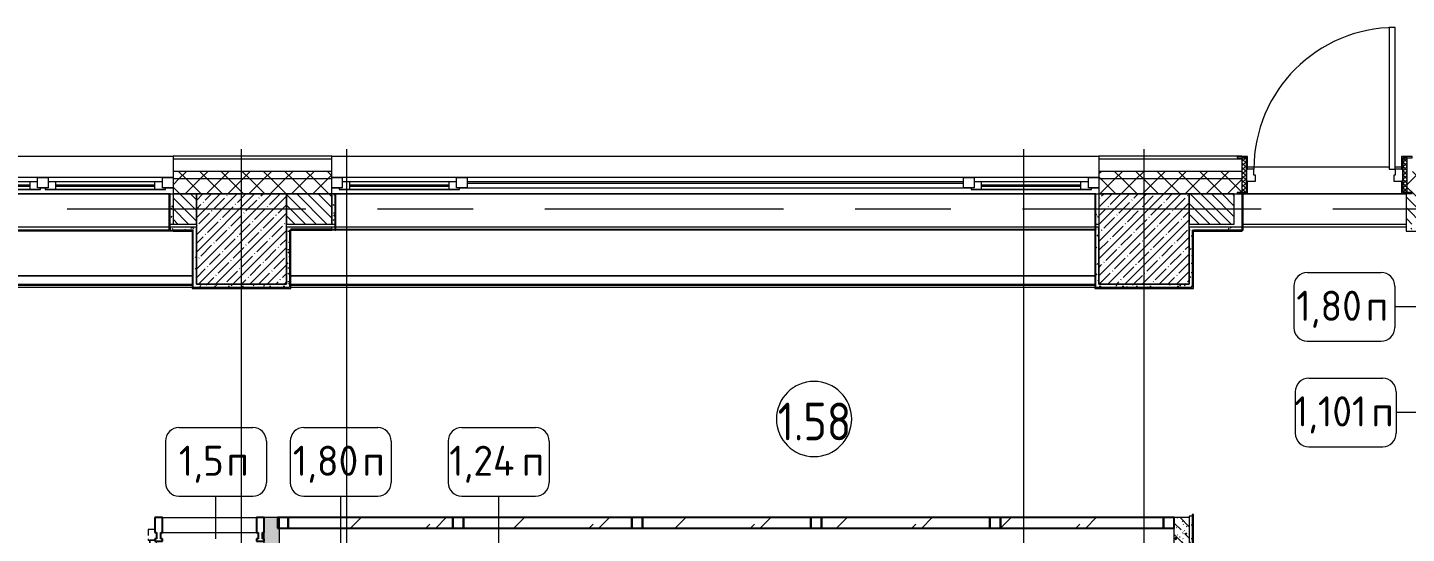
# Model space of a CAD drawing. Header units: millimetres. Extents: x 35840 to 252964, y -8553 to 29000.
# Drawn here: x 59038 to 68204, y 24845 to 28205 of the extents above; entities that cross this region are included whole.
import ezdxf

# ---------------------------------------------------------------- set-up
doc = ezdxf.new("R2010")
doc.units = ezdxf.units.MM
doc.linetypes.add('Осевая', pattern=[3175, 635, -476.25, 1587.5, -476.25])
for name, color, linetype, lineweight in [('A-AREA-IDEN', 7, 'Continuous', 9), ('A-DETL-GENF', 7, 'Continuous', 9), ('A-DOOR', 7, 'Continuous', 9), ('A-DOOR-FRAM-2', 7, 'Continuous', 9), ('A-GLAZ', 7, 'Continuous', 9), ('A-GLAZ-1', 7, 'Continuous', 13), ('A-GLAZ-CURT', 7, 'Continuous', 9), ('A-GLAZ-CURT-1', 7, 'Continuous', 25), ('A-GLAZ-CWMG', 7, 'Continuous', 9), ('A-GLAZ-CWMG-1', 7, 'Continuous', 25), ('A-WALL', 7, 'Continuous', 9), ('I-FURN-IDEN', 7, 'Continuous', 9), ('I-WALL', 7, 'Continuous', 9), ('S-COLS', 7, 'Continuous', 9), ('Оси', 7, 'Continuous', 9), ('Оси-2', 7, 'Осевая', 9)]:
    doc.layers.add(name, color=color, linetype=linetype, lineweight=lineweight)
for name, color, linetype, lineweight, true_color in [('A-DOOR-1', 7, 'Continuous', 9, 0xc0c0c0), ('A-DOOR-FRAM-1', 7, 'Continuous', 9, 0xc0c0c0), ('A-WALL-1', 9, 'Continuous', 9, 0x808080), ('A-WALL-FNSH-1', 9, 'Continuous', 9, 0x808080)]:
    doc.layers.add(name, color=color, linetype=linetype, lineweight=lineweight, true_color=true_color)
doc.styles.add('GOST Common', font='GOST_Common.ttf', dxfattribs={"height": 200})
doc.styles.add('GOST Common_1', font='GOST_Common.ttf', dxfattribs={"width": 0.9, "height": 250})
pattern_1 = [(45, (600, 0), (-57.02463, 57.02463), []), (45, (657.025, 0), (-57.02463, 57.02463), [100.806, -20.161, 3.353, -16.808])]
pattern_2 = [(135, (600, 0), (-75.43415, -75.43415), [106.68, -17.78, 3.556, -17.78]), (135, (600, 75.39), (-75.43415, -75.43415), []), (50, (600, 0), (127.52922, -11.15758), [13.335, -146.685]), (355, (600, 0), (-24.66966, 133.74002), [10.668, -117.348]), (100.451, (610.63, -0.93), (102.85973, 122.58178), [11.333, -124.663]), (46.184, (600, 35.56), (189.75516, -29.43036), [20.002, -220.027]), (96.636, (615.81, 33.1), (166.1822, 173.1996), [17, -186.995]), (351.184, (600, 35.56), (166.18393, 173.1976), [16.002, -176.022]), (21, (617.78, 26.67), (106.13027, -71.58603), [13.335, -146.685]), (326, (617.78, 26.67), (43.26188, 128.93175), [10.668, -117.348]), (71.451, (626.62, 20.7), (149.39198, 57.34505), [11.333, -124.663]), (37.5, (600, 0), (2.162228, 59.188357), [3.353, -112.573, 3.353, -115.773, -117.792]), (37.5, (600, 0), (2.162228, 59.188357), [-235.052, 3.353, -114.44]), (7.5, (600, 0), (46.77386, 70.12615), [3.353, -64.567, 3.353, -109.906, -44.894]), (7.5, (600, 0), (46.77386, 70.12615), [-181.178, 3.353, -41.542]), (327.5, (560.35, 0), (94.91367, -4.010093), [3.353, -41.097, 3.353, -135.331, -184.023]), (327.5, (560.35, 0), (94.91367, -4.010093), [-183.134, 3.353, -180.67]), (317.5, (542.57, 0), (103.69057, 17.79882), [3.353, -54.432, 3.353, -88.748, -130.683]), (317.5, (542.57, 0), (103.69057, 17.79882), [-149.885, 3.353, -127.33])]
pattern_3 = [(45, (600, 0), (-70.71068, 70.71068), []), (135, (600, 0), (-70.71068, -70.71068), [])]
pattern_4 = [(0, (600, 0), (121.92, 30.48), [10.058, -81.382, 10.058, -81.382, -487.68]), (0, (600, 0), (121.92, 30.48), [-182.88, 10.058, -172.822, 10.058, -81.382, -213.36]), (0, (600, 0), (121.92, 30.48), [-457.2, 10.058, -50.902, 10.058, -142.342]), (120, (645.72, 15.24), (-87.356454, 90.345817), [10.058, -81.382, 10.058, -81.382, -487.68]), (120, (645.72, 15.24), (-87.356454, 90.345817), [-182.88, 10.058, -172.822, 10.058, -81.382, -213.36]), (120, (645.72, 15.24), (-87.356454, 90.345817), [-457.2, 10.058, -50.902, 10.058, -142.342]), (240, (660.96, 76.2), (-34.563546, -120.825817), [10.058, -81.382, 10.058, -81.382, -487.68]), (240, (660.96, 76.2), (-34.563546, -120.825817), [-182.88, 10.058, -172.822, 10.058, -81.382, -213.36]), (240, (660.96, 76.2), (-34.563546, -120.825817), [-457.2, 10.058, -50.902, 10.058, -142.342])]

# ---------------------------------------------------------------- blocks, each defined once
blk = doc.blocks.new('Системная панель - Стекло - 70мм-31693610-План расстановки мебели и оборудования 1 этажа в осях 12-23')
at = {"layer": 'A-GLAZ-CURT'}
h = blk.add_hatch(dxfattribs=at)
h.set_pattern_fill('FP_27', color=256, style=0, pattern_type=2)
h.set_pattern_definition([(225, (65547.5, 24815), (282.8427, -282.8427), [200, -600]), (225, (65747.5, 24915), (282.8427, -282.8427), [600, -200]), (225, (65347.5, 25015), (282.8427, -282.8427), [200, -600])])
h.paths.add_polyline_path([(-542.5, 35), (-542.5, -35), (542.5, -35), (542.5, 35)])
at = {"layer": 'A-GLAZ-CURT-1'}
for p, q in [((542.5, 35), (-542.5, 35)), ((-542.5, 35), (-542.5, -35)), ((542.5, -35), (542.5, 35)), ((-542.5, -35), (542.5, -35))]:
    blk.add_line(p, q, dxfattribs=at)
blk = doc.blocks.new('Системная панель - Стекло - 70мм-31693619-План расстановки мебели и оборудования 1 этажа в осях 12-23')
at = {"layer": 'A-GLAZ-CURT'}
h = blk.add_hatch(dxfattribs=at)
h.set_pattern_fill('FP_32', color=256, style=0, pattern_type=2)
h.set_pattern_definition([(225, (60817.5, 24815), (282.8427, -282.8427), [200, -600]), (225, (61017.5, 24915), (282.8427, -282.8427), [600, -200]), (225, (60617.5, 25015), (282.8427, -282.8427), [200, -600])])
h.paths.add_polyline_path([(-547.5, 35), (-547.5, -35), (547.5, -35), (547.5, 35), (-312.8, 35)])
at = {"layer": 'A-GLAZ-CURT-1'}
for p, q in [((547.5, 35), (-547.5, 35)), ((-547.5, 35), (-547.5, -35)), ((547.5, -35), (547.5, 35)), ((-547.5, -35), (547.5, -35))]:
    blk.add_line(p, q, dxfattribs=at)
blk = doc.blocks.new('Прямоугольный импост - 50 x 70 мм-23766079-План расстановки мебели и оборудования 1 этажа в осях 12-23')
at = {"layer": 'A-GLAZ-CWMG-1'}
for p, q in [((-35, 35), (35, 35)), ((-35, -35), (-35, 35)), ((35, 35), (35, -35)), ((35, -35), (-35, -35))]:
    blk.add_line(p, q, dxfattribs=at)
blk = doc.blocks.new('Системная панель - Стекло - 70мм-31693620-План расстановки мебели и оборудования 1 этажа в осях 12-23')
at = {"layer": 'A-GLAZ-CURT'}
h = blk.add_hatch(dxfattribs=at)
h.set_pattern_fill('FP_45', color=256, style=0, pattern_type=2)
h.set_pattern_definition([(225, (63185, 24815), (282.8427, -282.8427), [200, -600]), (225, (63385, 24915), (282.8427, -282.8427), [600, -200]), (225, (62985, 25015), (282.8427, -282.8427), [200, -600])])
h.paths.add_polyline_path([(-560, 35), (-560, -35), (560, -35), (560, 35)])
at = {"layer": 'A-GLAZ-CURT-1'}
for p, q in [((560, 35), (-560, 35)), ((-560, 35), (-560, -35)), ((560, -35), (560, 35)), ((-560, -35), (560, -35))]:
    blk.add_line(p, q, dxfattribs=at)
blk = doc.blocks.new('Дверь_Витражная_остекление_ - В-6 витраж-32305533-План расстановки мебели и оборудования 1 этажа в осях 12-23')
at = {"layer": 'A-DETL-GENF'}
for p, q in [((-535, 1080), (-490, 1080)), ((-535, 1080), (-535, 17)), ((-490, 1080), (-535, 1080)), ((-535, 1080), (-535, 17)), ((-490, 1080), (-490, 10)), ((-490, 10), (-490, 1080)), ((-535, 1000), (-490, 1000)), ((-525, 1000), (-525, 90)), ((-481, 1000), (-481, 90)), ((-535, 90), (-490, 90)), ((-490, 10), (-525, 10)), ((-525, 10), (-490, 10)), ((-480, 10), (-525, 10)), ((-480, 0), (-480, 10)), ((401, 64), (401, 19)), ((561, 54), (401, 54)), ((525, 10), (401, 10)), ((480, -60), (480, 10)), ((480, 10), (525, 10)), ((481, 19), (481, 64)), ((481, 64), (481, 19)), ((561, 64), (561, 19)), ((-525, -60), (-480, -60)), ((-480, -60), (-480, -20)), ((525, -60), (480, -60))]:
    blk.add_line(p, q, dxfattribs=at)
at = {"layer": 'A-DOOR-1'}
blk.add_line((-535, 1080), (-535, 17), dxfattribs=at)
blk.add_arc((-535, 10), 1070, 0.3759, 90, dxfattribs=at)
blk = doc.blocks.new('Прямоугольный импост - Импост структурный с накладкой - 160мм Темный-32302294-План расстановки мебели и оборудования 1 этажа в осях 12-23')
at = {"layer": 'A-GLAZ-CWMG-1'}
for p, q in [((-25, 40), (-25, 140)), ((-25, 140), (25, 140)), ((25, 140), (25, 40)), ((-15, 40), (-25, 40)), ((-25, -17), (-25, 0)), ((-25, 0), (-15, 0)), ((-15, 0), (-15, 40)), ((15, 40), (15, 0)), ((25, 40), (15, 40)), ((15, 0), (25, 0)), ((25, 0), (25, -17)), ((25, -17), (-25, -17))]:
    blk.add_line(p, q, dxfattribs=at)
blk = doc.blocks.new('Системная панель - Стекло - 70мм-V29-План расстановки мебели и оборудования 1 этажа в осях 12-23')
at = {"layer": 'A-GLAZ-CURT'}
h = blk.add_hatch(dxfattribs=at)
h.set_pattern_fill('FP_55', color=256, style=0, pattern_type=2)
h.set_pattern_definition([(225, (64375, 24815), (282.8427, -282.8427), [200, -600]), (225, (64575, 24915), (282.8427, -282.8427), [600, -200]), (225, (64175, 25015), (282.8427, -282.8427), [200, -600])])
h.paths.add_polyline_path([(-560, 35), (-560, -35), (560, -35), (560, 35), (346, 35)])
at = {"layer": 'A-GLAZ-CURT-1'}
for p, q in [((560, 35), (-560, 35)), ((-560, 35), (-560, -35)), ((560, -35), (560, 35)), ((-560, -35), (560, -35))]:
    blk.add_line(p, q, dxfattribs=at)
blk = doc.blocks.new('120_Окно_СКБ_2Ст - 120_Окно_СКБ_2Ст 2300х2400 _мал створка справа_-19949978-План расстановки мебели и оборудования 1 этажа в осях 12-23')
at = {"layer": 'A-GLAZ'}
for p, q in [((1150, -5), (-1150, -5)), ((-1150, -75), (-1100, -75)), ((-1030, -55), (200, -55)), ((200, -65), (-1030, -65)), ((270, -75), (300, -75)), ((370, -55), (1030, -55)), ((1030, -65), (370, -65)), ((1100, -75), (1150, -75))]:
    blk.add_line(p, q, dxfattribs=at)
at = {"layer": 'A-GLAZ-1'}
for p, q in [((-1150, -75), (-1150, -5)), ((-1150, -5), (-1080, -5)), ((-1080, -75), (-1150, -75)), ((-1080, -75), (-1100, -75)), ((-1100, -75), (-1100, -85)), ((-1100, -85), (270, -85)), ((270, -85), (-1100, -85)), ((-1080, -5), (-1080, -75)), ((250, -35), (-1080, -35)), ((-1080, -35), (-1080, -75)), ((-1030, -85), (-1030, -35)), ((200, -85), (200, -35)), ((250, -75), (250, -5)), ((250, -5), (320, -5)), ((250, -75), (250, -35)), ((320, -75), (250, -75)), ((270, -75), (250, -75)), ((270, -85), (270, -75)), ((320, -75), (300, -75)), ((300, -75), (300, -85)), ((300, -85), (1100, -85)), ((1100, -85), (300, -85)), ((320, -5), (320, -75)), ((1080, -35), (320, -35)), ((320, -35), (320, -75)), ((370, -85), (370, -35)), ((1030, -85), (1030, -35)), ((1080, -75), (1080, -5)), ((1080, -5), (1150, -5)), ((1080, -75), (1080, -35)), ((1150, -75), (1080, -75)), ((1100, -75), (1080, -75)), ((1100, -85), (1100, -75)), ((1150, -5), (1150, -75))]:
    blk.add_line(p, q, dxfattribs=at)
blk = doc.blocks.new('120_Окно_СКБ_3Ст - 120_Окно_СКБ_3Ст_5100-21641134-План расстановки мебели и оборудования 1 этажа в осях 12-23')
at = {"layer": 'A-GLAZ'}
for p, q in [((2550, -5), (-2550, -5)), ((-2550, -75), (-2500, -75)), ((-2430, -55), (-1770, -55)), ((-1770, -65), (-2430, -65)), ((-1700, -75), (1700, -75)), ((1650, -35), (-1650, -35)), ((1650, -45), (-1650, -45)), ((1770, -55), (2430, -55)), ((2430, -65), (1770, -65)), ((2500, -75), (2550, -75))]:
    blk.add_line(p, q, dxfattribs=at)
at = {"layer": 'A-GLAZ-1'}
for p, q in [((-2550, -75), (-2550, -5)), ((-2550, -5), (-2480, -5)), ((-2480, -75), (-2550, -75)), ((-2480, -75), (-2500, -75)), ((-2500, -75), (-2500, -85)), ((-2500, -85), (-1700, -85)), ((-1700, -85), (-2500, -85)), ((-2480, -5), (-2480, -75)), ((-1720, -35), (-2480, -35)), ((-2480, -35), (-2480, -75)), ((-2430, -85), (-2430, -35)), ((-1770, -85), (-1770, -35)), ((-1720, -75), (-1720, -5)), ((-1720, -5), (-1650, -5)), ((-1720, -75), (-1720, -35)), ((-1650, -75), (-1720, -75)), ((-1700, -75), (-1720, -75)), ((-1700, -85), (-1700, -75)), ((-1650, -5), (-1650, -75)), ((1650, -75), (1650, -5)), ((1650, -5), (1720, -5)), ((1720, -75), (1650, -75)), ((1720, -75), (1700, -75)), ((1700, -75), (1700, -85)), ((1700, -85), (2500, -85)), ((2500, -85), (1700, -85)), ((1720, -5), (1720, -75)), ((2480, -35), (1720, -35)), ((1720, -35), (1720, -75)), ((1770, -85), (1770, -35)), ((2430, -85), (2430, -35)), ((2480, -75), (2480, -5)), ((2480, -5), (2550, -5)), ((2480, -75), (2480, -35)), ((2550, -75), (2480, -75)), ((2500, -75), (2480, -75)), ((2500, -85), (2500, -75)), ((2550, -5), (2550, -75))]:
    blk.add_line(p, q, dxfattribs=at)
blk = doc.blocks.new('110_Дверь_СКБ_1Ст_Наружная - ДН-2д_л__ Дверь из подвала ЛК _900 мм в свету_ 3300-22851703-План расстановки мебели и оборудования 1 этажа в осях 12-23')
at = {"layer": 'A-DOOR'}
h = blk.add_hatch(dxfattribs=at)
h.set_pattern_fill('FP_78', color=256, style=0, pattern_type=2)
h.set_pattern_definition([(135, (1756.41, 199.685), (-14.14214, -14.14214), []), (225, (1756.41, 199.685), (14.14214, -14.14214), [])])
h.paths.add_polyline_path([(569.5, -105), (569.5, 125), (539.5, 125), (539.5, -105)])
at = {"layer": 'A-DOOR-FRAM-2'}
h = blk.add_hatch(dxfattribs=at)
h.set_pattern_fill('FP_79', color=256, style=0, pattern_type=2)
h.set_pattern_definition([(45, (-366.384, 199.685), (-14.1421, 14.1421), []), (135, (-366.384, 199.685), (-14.1421, -14.1421), [])])
h.paths.add_polyline_path([(-500.5, -105), (-500.5, 125), (-530.5, 125), (-530.5, -105)])
at = {"layer": 'A-DOOR-1'}
for p, q in [((489.5, 990), (449.5, 990)), ((449.5, 990), (449.5, 50)), ((489.5, 50), (489.5, 990)), ((-492.5, 133), (-562.5, 133)), ((-562.5, 133), (-562.5, 125)), ((-562.5, 125), (-500.5, 125)), ((-500.5, 125), (-500.5, 50)), ((-492.5, 50), (-492.5, 133)), ((601.5, 133), (531.5, 133)), ((531.5, 133), (531.5, 50)), ((539.5, 50), (539.5, 125)), ((539.5, 125), (601.5, 125)), ((601.5, 125), (601.5, 133)), ((-500.5, 50), (-492.5, 50)), ((449.5, 50), (489.5, 50)), ((531.5, 50), (539.5, 50)), ((-492.5, -30), (-500.5, -30)), ((-500.5, -30), (-500.5, -105)), ((-492.5, -113), (-492.5, -30)), ((539.5, -30), (531.5, -30)), ((531.5, -30), (531.5, -113)), ((539.5, -105), (539.5, -30)), ((-562.5, -105), (-562.5, -113)), ((-500.5, -105), (-562.5, -105)), ((-562.5, -113), (-492.5, -113)), ((531.5, -113), (601.5, -113)), ((601.5, -105), (539.5, -105)), ((601.5, -113), (601.5, -105))]:
    blk.add_line(p, q, dxfattribs=at)
blk.add_arc((489.5, 50), 940, 90, 180, dxfattribs=at)
at = {"layer": 'A-DOOR-FRAM-1'}
for p, q in [((-500.5, 125), (-530.5, 125)), ((-530.5, 125), (-530.5, -105)), ((-500.5, -105), (-500.5, 125)), ((569.5, 125), (539.5, 125)), ((539.5, 125), (539.5, -105)), ((569.5, -105), (569.5, 125)), ((-450.5, 50), (-500.5, 50)), ((-500.5, 50), (-500.5, -30)), ((-450.5, 10), (-450.5, 50)), ((-440.5, 10), (-450.5, 10)), ((-440.5, -30), (-440.5, 10)), ((489.5, 10), (479.5, 10)), ((479.5, 10), (479.5, -30)), ((489.5, 50), (489.5, 10)), ((539.5, 50), (489.5, 50)), ((539.5, -30), (539.5, 50)), ((-500.5, -30), (-440.5, -30)), ((479.5, -30), (539.5, -30)), ((-530.5, -105), (-500.5, -105)), ((539.5, -105), (569.5, -105))]:
    blk.add_line(p, q, dxfattribs=at)
blk = doc.blocks.new('Прямоугольный импост - Импост структурный с накладкой - 160мм Темный-32304618-План расстановки мебели и оборудования 1 этажа в осях 12-23')
at = {"layer": 'A-GLAZ-CWMG'}
for p, q in [((59935, 24950), (60560, 24950)), ((59935, 24845), (59935, 24850)), ((59935, 24850), (60560, 24850)), ((60560, 24850), (60560, 24845))]:
    blk.add_line(p, q, dxfattribs=at)
blk = doc.blocks.new('Прямоугольный импост - 50 x 70 мм-23766160-План расстановки мебели и оборудования 1 этажа в осях 12-23')
at = {"layer": 'A-GLAZ-CWMG-1'}
for p, q in [((0, 35), (-70, 35)), ((-70, 35), (-70, -35)), ((0, -35), (0, 35)), ((-70, -35), (0, -35))]:
    blk.add_line(p, q, dxfattribs=at)
blk = doc.blocks.new('Системная панель - Стекло - 70мм-V64-План расстановки мебели и оборудования 1 этажа в осях 12-23')
at = {"layer": 'A-GLAZ-CURT'}
h = blk.add_hatch(dxfattribs=at)
h.set_pattern_fill('FP_84', color=256, style=0, pattern_type=2)
h.set_pattern_definition([(225, (61995, 24815), (282.8427, -282.8427), [200, -600]), (225, (62195, 24915), (282.8427, -282.8427), [600, -200]), (225, (61795, 25015), (282.8427, -282.8427), [200, -600])])
h.paths.add_polyline_path([(-560, 35), (-560, -35), (560, -35), (560, 35)])
at = {"layer": 'A-GLAZ-CURT-1'}
for p, q in [((560, 35), (-560, 35)), ((-560, 35), (-560, -35)), ((560, -35), (560, 35)), ((-560, -35), (560, -35))]:
    blk.add_line(p, q, dxfattribs=at)
blk = doc.blocks.new('Прямоугольный импост - Импост структурный с накладкой - 160мм Темный-32302318-План расстановки мебели и оборудования 1 этажа в осях 12-23')
at = {"layer": 'A-GLAZ-CWMG-1'}
for p, q in [((0, 140), (-50, 140)), ((-50, 140), (-50, 40)), ((0, 40), (0, 140)), ((-50, 40), (-40, 40)), ((-40, 0), (-50, 0)), ((-50, 0), (-50, -17)), ((-40, 40), (-40, 0)), ((-10, 0), (-10, 40)), ((-10, 40), (0, 40)), ((0, 0), (-10, 0)), ((0, -17), (0, 0)), ((-50, -17), (0, -17))]:
    blk.add_line(p, q, dxfattribs=at)
blk = doc.blocks.new('Зашивка приборов отопления9 - Зашивка приборов отопления-33277916-План расстановки мебели и оборудования 1 этажа в осях 12-23')
at = {"layer": 'A-WALL'}
for p, q in [((53977, 26880), (51733, 26880)), ((51570, 26500), (51570, 26480)), ((51578, 26555), (54132, 26555)), ((54132, 26555), (51578, 26555)), ((51570, 26480), (54132, 26480))]:
    blk.add_line(p, q, dxfattribs=at)
blk = doc.blocks.new('Зашивка приборов отопления10 - Зашивка приборов отопления-33278020-План расстановки мебели и оборудования 1 этажа в осях 12-23')
at = {"layer": 'A-WALL'}
for p, q in [((51870, 26880), (51850, 26880)), ((56922, 26880), (51878, 26880)), ((51578, 26555), (56922, 26555)), ((56922, 26555), (51578, 26555)), ((51578, 26480), (56922, 26480))]:
    blk.add_line(p, q, dxfattribs=at)
blk = doc.blocks.new('Марка_Мебель - В прямоуг_Balcon_Марка-25523697-План расстановки мебели и оборудования 1 этажа в осях 12-23')
at = {"layer": 'I-FURN-IDEN'}
for p, q in [((-2.455, 2.278), (2.455, 2.278)), ((-3.355, 1.378), (-3.355, -1.384)), ((3.355, 1.378), (3.355, -1.378)), ((-2.461, -2.278), (2.455, -2.278))]:
    blk.add_line(p, q, dxfattribs=at)
for centre, radius, start, end in [((-2.455, 1.378), 0.9, 90, 180), ((2.455, 1.378), 0.9, 0, 90), ((-2.461, -1.384), 0.893, 180, 270), ((2.455, -1.378), 0.9, 270, 0)]:
    blk.add_arc(centre, radius, start, end, dxfattribs=at)
blk = doc.blocks.new('Марка_Помещения - Номер-25198446-План расстановки мебели и оборудования 1 этажа в осях 12-23')
at = {"layer": 'A-AREA-IDEN'}
for start, end in [(360, 180), (180, 360)]:
    blk.add_arc((0, 0), 2.5, start, end, dxfattribs=at)

msp = doc.modelspace()

# ---------------------------------------------------------------- hatches: boundary and pattern name
at = {"layer": 'A-WALL'}
h = msp.add_hatch(dxfattribs=at)
h.set_pattern_fill('FP_17', color=256, style=0, pattern_type=2)
h.set_pattern_definition(pattern_3)
h.paths.add_polyline_path([(84490.7, 27200), (84490.7, 27250), (80350, 27250), (80350, 27200), (83370.4, 27200)])
h.paths.add_polyline_path([(76848.4, 27200), (77250, 27200), (77250, 27250), (76350, 27250), (76350, 27200)])
h.paths.add_polyline_path([(74250, 27200), (74250, 27250), (72910, 27250), (72910, 27200), (73949.7, 27200)])
h.paths.add_polyline_path([(70810, 27200), (70810, 27250), (68210, 27250), (68210, 27200), (70326.3, 27200)])
h.paths.add_polyline_path([(67110, 27200), (67110, 27250), (66160, 27250), (66160, 27200), (66703, 27200)])
h.paths.add_polyline_path([(61060, 27200), (61060, 27250), (60005, 27250), (60005, 27200), (60180.9, 27200)])
h.paths.add_polyline_path([(57705, 27200), (57705, 27250), (56860, 27250), (56860, 27200), (57282.2, 27200)])
h.paths.add_polyline_path([(54383.5, 27200), (54760, 27200), (54760, 27250), (53860, 27250), (53860, 27200)])
h.paths.add_polyline_path([(51760, 27200), (51760, 27250), (50860, 27250), (50860, 27200), (51484.9, 27200)])
h.paths.add_polyline_path([(48586.2, 27200), (48760, 27200), (48760, 27250), (47660, 27250), (47660, 27200), (47861.5, 27200)])
h.paths.add_polyline_path([(44560, 27200), (44560, 27250), (42160, 27250), (42160, 27200), (44238.1, 27200)])
h = msp.add_hatch(dxfattribs=at)
h.set_pattern_fill('FP_17', color=256, style=0, pattern_type=2)
h.set_pattern_definition(pattern_3)
h.paths.add_polyline_path([(84490.7, 27100), (84490.7, 27200), (80350, 27200), (80350, 27100), (83370.4, 27100)])
h.paths.add_polyline_path([(77250, 27100), (77250, 27200), (76350, 27200), (76350, 27100), (76848.4, 27100)])
h.paths.add_polyline_path([(74250, 27100), (74250, 27200), (72910, 27200), (72910, 27100), (74040, 27100)])
h.paths.add_polyline_path([(70310, 27100), (70810, 27100), (70810, 27200), (68210, 27200), (68210, 27110), (68242, 27110), (68242, 27102), (68210, 27102), (68210, 27100), (68877, 27100)])
h.paths.add_polyline_path([(67060, 27100), (67110, 27100), (67110, 27102), (67078, 27102), (67078, 27110), (67110, 27110), (67110, 27200), (66160, 27200), (66160, 27100), (66760, 27100)])
h.paths.add_polyline_path([(60760, 27100), (61060, 27100), (61060, 27200), (60005, 27200), (60005, 27100), (60180.9, 27100)])
h.paths.add_polyline_path([(57282.2, 27100), (57705, 27100), (57705, 27200), (56860, 27200), (56860, 27100)])
h.paths.add_polyline_path([(54383.5, 27100), (54760, 27100), (54760, 27200), (53860, 27200), (53860, 27100), (54160, 27100)])
h.paths.add_polyline_path([(51760, 27100), (51760, 27200), (50860, 27200), (50860, 27100), (51484.9, 27100)])
h.paths.add_polyline_path([(48760, 27100), (48760, 27200), (47660, 27200), (47660, 27100), (48586.2, 27100)])
h.paths.add_polyline_path([(44560, 27100), (44560, 27200), (42160, 27200), (42160, 27100), (44238.1, 27100)])
h = msp.add_hatch(dxfattribs=at)
h.set_pattern_fill('FP_21', color=256, style=0, pattern_type=2)
h.set_pattern_definition([(135, (600, 0), (-35.35534, -35.35534), [])])
h.paths.add_polyline_path([(80650, 26900), (80650, 27100), (80350, 27100), (80350, 26900), (80471.7, 26900)])
h.paths.add_polyline_path([(76350, 26900), (76750, 26900), (76750, 27100), (76350, 27100)])
h.paths.add_polyline_path([(73540, 26900), (73540, 27100), (72910, 27100), (72910, 26900), (73225, 26900)])
h.paths.add_polyline_path([(74250, 26900), (74250, 27100), (74040, 27100), (74040, 26900)])
h.paths.add_polyline_path([(70310, 26900), (70310, 27100), (68206, 27100), (68206, 26900), (68877, 26900)])
h.paths.add_polyline_path([(66760, 26900), (67060, 26900), (67060, 27100), (66760, 27100), (66760, 27095.5)])
h.paths.add_polyline_path([(60760, 26900), (61060, 26900), (61060, 27100), (60760, 27100)])
h.paths.add_polyline_path([(60160, 26900), (60160, 27100), (60005, 27100), (60005, 26900)])
h.paths.add_polyline_path([(57644.6, 26900), (57705, 26900), (57705, 27100), (56860, 27100), (56860, 26900), (57550, 26900)])
h.paths.add_polyline_path([(54021.2, 26900), (54160, 26900), (54160, 27100), (53860, 27100), (53860, 26900)])
h.paths.add_polyline_path([(51600, 26900), (51760, 26900), (51760, 27100), (50860, 27100), (50860, 26900), (51484.9, 26900)])
h.paths.add_polyline_path([(47680.3, 26900), (48160, 26900), (48160, 27100), (47660, 27100), (47660, 26900)])
h.paths.add_polyline_path([(44560, 26900), (44560, 27100), (42760, 27100), (42760, 26900), (44238.1, 26900)])
at = {"layer": 'I-WALL'}
h = msp.add_hatch(dxfattribs=at)
h.set_pattern_fill('FP_85', color=256, style=0, pattern_type=2)
h.set_pattern_definition(pattern_4)
h.paths.add_polyline_path([(60005, 26900), (60005, 27100), (59985, 27100), (59985, 26900)])
h = msp.add_hatch(dxfattribs=at)
h.set_pattern_fill('FP_85', color=256, style=0, pattern_type=2)
h.set_pattern_definition(pattern_4)
h.paths.add_polyline_path([(61080, 26900), (61080, 27100), (61060, 27100), (61060, 26900)])
h = msp.add_hatch(dxfattribs=at)
h.set_pattern_fill('FP_85', color=256, style=0, pattern_type=2)
h.set_pattern_definition(pattern_4)
h.paths.add_polyline_path([(66160, 26900), (66160, 27100), (66140, 27100), (66140, 26900)])
h = msp.add_hatch(dxfattribs=at)
h.set_pattern_fill('FP_85', color=256, style=0, pattern_type=2)
h.set_pattern_definition(pattern_4)
h.paths.add_polyline_path([(60140, 26860), (60160, 26860), (60160, 26880), (59985, 26880), (59985, 26860)])
h.paths.add_polyline_path([(57550, 26860), (57725, 26860), (57725, 26880), (57550, 26880)])
h = msp.add_hatch(dxfattribs=at)
h.set_pattern_fill('FP_85', color=256, style=0, pattern_type=2)
h.set_pattern_definition(pattern_4)
h.paths.add_polyline_path([(60140, 26480), (60160, 26480), (60160, 26860), (60140, 26860), (60140, 26578.4)])
h = msp.add_hatch(dxfattribs=at)
h.set_pattern_fill('FP_85', color=256, style=0, pattern_type=2)
h.set_pattern_definition(pattern_4)
h.paths.add_polyline_path([(60760, 26500), (60780, 26500), (60780, 26880), (60760, 26880), (60760, 26578.4)])
h = msp.add_hatch(dxfattribs=at)
h.set_pattern_fill('FP_85', color=256, style=0, pattern_type=2)
h.set_pattern_definition(pattern_4)
h.paths.add_polyline_path([(66160, 26860), (66160, 26880), (66140, 26880), (66140, 26860)])
h.paths.add_polyline_path([(61060, 26860), (61060, 26880), (60780, 26880), (60780, 26860), (60788, 26860)])
h = msp.add_hatch(dxfattribs=at)
h.set_pattern_fill('FP_85', color=256, style=0, pattern_type=2)
h.set_pattern_definition(pattern_4)
h.paths.add_polyline_path([(66140, 26480), (66160, 26480), (66160, 26860), (66140, 26859), (66140, 26578.4)])
h = msp.add_hatch(dxfattribs=at)
h.set_pattern_fill('FP_85', color=256, style=0, pattern_type=2)
h.set_pattern_definition(pattern_4)
h.paths.add_polyline_path([(66780, 26500), (66780, 26880), (66760, 26880), (66760, 26500)])
h = msp.add_hatch(dxfattribs=at)
h.set_pattern_fill('FP_85', color=256, style=0, pattern_type=2)
h.set_pattern_definition(pattern_4)
h.paths.add_polyline_path([(68310, 26860), (68310, 26880), (68210, 26880), (68210, 26860), (68290, 26860)])
h.paths.add_polyline_path([(66780, 26860), (67111, 26860), (67110, 26880), (66780, 26880)])
h = msp.add_hatch(dxfattribs=at)
h.set_pattern_fill('FP_85', color=256, style=0, pattern_type=2)
h.set_pattern_definition(pattern_4)
h.paths.add_polyline_path([(60780, 26480), (60780, 26500), (60160, 26500), (60160, 26480), (60180.9, 26480)])
h = msp.add_hatch(dxfattribs=at)
h.set_pattern_fill('FP_85', color=256, style=0, pattern_type=2)
h.set_pattern_definition(pattern_4)
h.paths.add_polyline_path([(66160, 26480), (66780, 26480), (66780, 26500), (66160, 26500)])
h = msp.add_hatch(dxfattribs=at)
h.set_pattern_fill('FP_22', color=256, style=0, pattern_type=2)
h.set_pattern_definition(pattern_2)
h.paths.add_polyline_path([(60710, 18600), (60710, 22750), (60610, 22750), (60610, 18600)])
h.paths.add_polyline_path([(60710, 23250), (60710, 24950), (60610, 24950), (60610, 23250), (60682.8, 23250)])
h = msp.add_hatch(dxfattribs=at)
h.set_pattern_fill('FP_22', color=256, style=0, pattern_type=2)
h.set_pattern_definition(pattern_2)
h.paths.add_polyline_path([(66760, 23300), (66760, 23325), (66660, 23325), (66660, 23300), (66703, 23300)])
h.paths.add_polyline_path([(66760, 24725), (66760, 24950), (66660, 24950), (66660, 24725)])
h = msp.add_hatch(dxfattribs=at)
h.set_pattern_fill('FP_85', color=256, style=0, pattern_type=2)
h.set_pattern_definition(pattern_4)
h.paths.add_polyline_path([(66780, 22700), (66780, 23320), (66768, 23320), (66768, 23295), (66760, 23295), (66760, 22700), (66768, 22700)])
h.paths.add_polyline_path([(66780, 24750), (66780, 24960), (66760, 24960), (66760, 24755), (66768, 24755), (66768, 24750)])
at = {"layer": 'S-COLS'}
h = msp.add_hatch(dxfattribs=at)
h.set_pattern_fill('FP_1', color=256, style=0, pattern_type=2)
h.set_pattern_definition(pattern_1)
h.paths.add_polyline_path([(60180.9, 26500), (60760, 26500), (60760, 27100), (60160, 27100), (60160, 26500)])
h = msp.add_hatch(dxfattribs=at)
h.set_pattern_fill('FP_1', color=256, style=0, pattern_type=2)
h.set_pattern_definition(pattern_1)
h.paths.add_polyline_path([(66160, 26500), (66760, 26500), (66760, 27100), (66160, 27100), (66160, 26578.4)])

# ---------------------------------------------------------------- linework, layer by layer
at = {"layer": 'A-WALL'}
for p, q in [((57705, 27350), (60005, 27350)), ((61060, 27330), (60005, 27330)), ((61060, 27350), (66160, 27350)), ((67110, 27330), (66160, 27330)), ((61060, 27250), (60005, 27250)), ((67110, 27250), (66160, 27250)), ((67148, 27280), (68090, 27280)), ((68130, 27280), (68172, 27280)), ((61060, 27200), (60005, 27200)), ((67110, 27200), (66160, 27200)), ((59977, 27100), (57733, 27100)), ((59985, 27100), (61060, 27100)), ((60160, 27100), (60005, 27100)), ((60160, 26900), (60160, 27100)), ((61060, 27100), (60760, 27100)), ((60760, 27100), (60760, 26900)), ((66132, 27100), (61088, 27100)), ((67060, 27100), (66760, 27100)), ((66760, 27100), (66760, 26900)), ((68202, 27100), (67118, 27100)), ((60140, 26480), (60140, 26860)), ((60780, 26860), (60780, 26500)), ((66140, 26480), (66140, 26859)), ((66780, 26860), (66788, 26860)), ((66780, 26860), (66780, 26500))]:
    msp.add_line(p, q, dxfattribs=at)
at = {"layer": 'A-WALL-1'}
for p, q in [((60005, 27330), (60005, 26900)), ((61060, 27100), (61060, 27330)), ((66160, 27330), (66160, 26900)), ((61060, 26900), (61060, 27100)), ((61080, 27100), (61060, 27100)), ((61060, 27100), (61060, 26900)), ((66140, 27100), (67110, 27100)), ((67060, 26900), (67060, 27100)), ((67110, 27100), (67110, 27102)), ((59985, 26900), (60005, 26900)), ((60160, 26880), (59985, 26880)), ((59985, 26880), (59985, 26860)), ((59985, 26860), (60005, 26860)), ((60005, 26900), (60160, 26900)), ((60160, 26500), (60160, 26880)), ((60760, 26900), (61060, 26900)), ((60760, 26880), (60760, 26500)), ((61060, 26880), (60760, 26880)), ((60780, 26860), (61060, 26860)), ((61060, 26900), (61080, 26900)), ((61060, 26867), (61060, 26880)), ((66140, 26900), (66160, 26900)), ((66160, 26880), (66140, 26880)), ((66160, 26500), (66160, 26880)), ((66760, 26900), (67060, 26900)), ((66760, 26880), (66760, 26500)), ((67111, 26880), (66760, 26880)), ((67111, 26860), (67111, 26880)), ((60760, 26500), (60160, 26500)), ((66760, 26500), (66160, 26500)), ((60140, 26480), (60780, 26480)), ((66140, 26480), (66780, 26480)), ((60710, 24950), (60610, 24950)), ((60610, 23250), (60610, 24950)), ((60710, 24950), (60710, 23250)), ((66760, 24950), (66660, 24950)), ((66660, 24755), (66660, 24950)), ((66780, 24960), (66760, 24960)), ((66760, 24960), (66760, 24755))]:
    msp.add_line(p, q, dxfattribs=at)
at = {"layer": 'A-WALL-FNSH-1'}
for p, q in [((61060, 27350), (60005, 27350)), ((60005, 27350), (60005, 27330)), ((61060, 27330), (61060, 27350)), ((67110, 27350), (66160, 27350)), ((66160, 27350), (66160, 27330)), ((67110, 27348), (67110, 27350)), ((59985, 27100), (59977, 27100)), ((59977, 27100), (59977, 26856)), ((59985, 26856), (59985, 27100)), ((61088, 27100), (61080, 27100)), ((61080, 27100), (61080, 26859)), ((61088, 26859), (61088, 27100)), ((66132, 27100), (66132, 26472)), ((66140, 27100), (66132, 27100)), ((66140, 26859), (66140, 27100)), ((67110, 27100), (67110, 26860)), ((67118, 27100), (67110, 27100)), ((67118, 26860), (67118, 27100)), ((68202, 27100), (68202, 26852)), ((68210, 27100), (68202, 27100)), ((59977, 26856), (59985, 26856)), ((60140, 26860), (60005, 26860)), ((60005, 26860), (60005, 26852)), ((61060, 26867), (60788, 26867)), ((60788, 26867), (60788, 26860)), ((60788, 26472), (60788, 26859)), ((60788, 26859), (61060, 26859)), ((61060, 26859), (61060, 26867)), ((61080, 26859), (61088, 26859)), ((66140, 26859), (66132, 26859)), ((66788, 26472), (66788, 26860)), ((67110, 26860), (66788, 26860)), ((67111, 26852), (67111, 26860)), ((67111, 26860), (67118, 26860)), ((60005, 26852), (60132, 26852)), ((60132, 26852), (60132, 26472)), ((66780, 26852), (67111, 26852)), ((68202, 26852), (68282, 26852)), ((60780, 26500), (60780, 26480)), ((66780, 26500), (66780, 26480)), ((60132, 26472), (60788, 26472)), ((66132, 26472), (66788, 26472)), ((66788, 24970.5), (66780, 24970.5)), ((66780, 24970.5), (66780, 24725)), ((66788, 24725), (66788, 24970.5))]:
    msp.add_line(p, q, dxfattribs=at)
at = {"layer": 'I-FURN-IDEN'}
for p, q in [((68435, 26350), (68126.4, 26350)), ((68429.4, 25648.3), (68136.4, 25648.3)), ((60290, 24810), (60290, 25092.7)), ((61120, 24750), (61120, 25092.7)), ((62170, 24750), (62170, 25092.7))]:
    msp.add_line(p, q, dxfattribs=at)
at = {"layer": 'I-WALL'}
for p, q in [((57733, 27100), (59977, 27100)), ((61088, 27100), (66132, 27100)), ((67118, 27100), (68202, 27100)), ((59977, 26880), (57733, 26880)), ((59977, 26860), (57733, 26860)), ((61080, 26880), (61060, 26880)), ((61060, 26867), (61080, 26867)), ((61080, 26860), (61060, 26860)), ((61080, 26859), (61060, 26859)), ((66132, 26880), (61088, 26880)), ((61088, 26867), (66132, 26867)), ((66132, 26860), (61088, 26860)), ((66132, 26859), (61088, 26859)), ((67118, 26900), (68202, 26900)), ((68202, 26880), (67118, 26880)), ((60005, 26852), (57705, 26852)), ((60132, 26492), (57558, 26492)), ((57578, 26500), (60132, 26500)), ((60788, 26500), (66132, 26500)), ((66132, 26492), (60788, 26492))]:
    msp.add_line(p, q, dxfattribs=at)
at = {"layer": 'S-COLS'}
for p, q in [((60760, 27100), (60160, 27100)), ((60160, 27100), (60160, 26900)), ((60760, 26900), (60760, 27100)), ((66760, 27100), (66160, 27100)), ((66160, 27100), (66160, 26500)), ((66760, 26900), (66760, 27100)), ((60160, 26900), (60160, 26500)), ((60760, 26500), (60760, 26900)), ((66760, 26500), (66760, 26900)), ((60160, 26500), (60760, 26500)), ((66160, 26500), (66760, 26500))]:
    msp.add_line(p, q, dxfattribs=at)
at = {"layer": 'Оси'}
for p, q in [((60460, 24898.1), (60460, 27398.1)), ((61160, 24898.1), (61160, 27398.1)), ((65660, 24898.1), (65660, 27398.1)), ((66460, 24898.1), (66460, 27398.1))]:
    msp.add_line(p, q, dxfattribs=at)
at = {"layer": 'Оси-2'}
for p, q in [((39140.1, 27000), (82060, 27000)), ((60460, 593.7), (60460, 24898.1)), ((61160, 593.7), (61160, 24898.1)), ((65660, 593.7), (65660, 24898.1)), ((66460, 593.7), (66460, 24898.1))]:
    msp.add_line(p, q, dxfattribs=at)

# ---------------------------------------------------------------- block references
at = {"layer": 'A-AREA-IDEN', "xscale": 99.99999999999993, "yscale": 99.99999999999993, "zscale": 99.99999999999993}
msp.add_blockref('Марка_Помещения - Номер-25198446-План расстановки мебели и оборудования 1 этажа в осях 12-23', (64266.3, 25604.8), dxfattribs=at)
at = {"layer": 'A-DOOR', "rotation": 180}
msp.add_blockref('Дверь_Витражная_остекление_ - В-6 витраж-32305533-План расстановки мебели и оборудования 1 этажа в осях 12-23', (59360, 24810), dxfattribs=at)
at = {"layer": 'A-DOOR-1'}
msp.add_blockref('110_Дверь_СКБ_1Ст_Наружная - ДН-2д_л__ Дверь из подвала ЛК _900 мм в свету_ 3300-22851703-План расстановки мебели и оборудования 1 этажа в осях 12-23', (67640.5, 27215), dxfattribs=at)
at = {"layer": 'A-GLAZ'}
for name, p in [('120_Окно_СКБ_2Ст - 120_Окно_СКБ_2Ст 2300х2400 _мал створка справа_-19949978-План расстановки мебели и оборудования 1 этажа в осях 12-23', (58855, 27215)), ('120_Окно_СКБ_3Ст - 120_Окно_СКБ_3Ст_5100-21641134-План расстановки мебели и оборудования 1 этажа в осях 12-23', (63610, 27215))]:
    msp.add_blockref(name, p, dxfattribs=at)
at = {"layer": 'A-GLAZ-CURT', "rotation": 180}
for name, p in [('Системная панель - Стекло - 70мм-31693619-План расстановки мебели и оборудования 1 этажа в осях 12-23', (61317.5, 24915)), ('Системная панель - Стекло - 70мм-V64-План расстановки мебели и оборудования 1 этажа в осях 12-23', (62495, 24915)), ('Системная панель - Стекло - 70мм-31693620-План расстановки мебели и оборудования 1 этажа в осях 12-23', (63685, 24915)), ('Системная панель - Стекло - 70мм-V29-План расстановки мебели и оборудования 1 этажа в осях 12-23', (64875, 24915)), ('Системная панель - Стекло - 70мм-31693610-План расстановки мебели и оборудования 1 этажа в осях 12-23', (66047.5, 24915))]:
    msp.add_blockref(name, p, dxfattribs=at)
at = {"layer": 'A-GLAZ-CWMG', "extrusion": (0, 0, -1)}
for name, p in [('Прямоугольный импост - Импост структурный с накладкой - 160мм Темный-32302294-План расстановки мебели и оборудования 1 этажа в осях 12-23', (-59910, 24810)), ('Прямоугольный импост - 50 x 70 мм-23766079-План расстановки мебели и оборудования 1 этажа в осях 12-23', (-60735, 24915)), ('Прямоугольный импост - 50 x 70 мм-23766079-План расстановки мебели и оборудования 1 этажа в осях 12-23', (-61900, 24915)), ('Прямоугольный импост - 50 x 70 мм-23766079-План расстановки мебели и оборудования 1 этажа в осях 12-23', (-63090, 24915)), ('Прямоугольный импост - 50 x 70 мм-23766079-План расстановки мебели и оборудования 1 этажа в осях 12-23', (-64280, 24915)), ('Прямоугольный импост - 50 x 70 мм-23766079-План расстановки мебели и оборудования 1 этажа в осях 12-23', (-65470, 24915))]:
    msp.add_blockref(name, p, dxfattribs=at)
at = {"layer": 'A-GLAZ-CWMG'}
for name, p in [('Прямоугольный импост - Импост структурный с накладкой - 160мм Темный-32304618-План расстановки мебели и оборудования 1 этажа в осях 12-23', (0, 0)), ('Прямоугольный импост - Импост структурный с накладкой - 160мм Темный-32302318-План расстановки мебели и оборудования 1 этажа в осях 12-23', (60610, 24810)), ('Прямоугольный импост - 50 x 70 мм-23766160-План расстановки мебели и оборудования 1 этажа в осях 12-23', (66660, 24915))]:
    msp.add_blockref(name, p, dxfattribs=at)
at = {"layer": 'A-WALL'}
for name, p in [('Зашивка приборов отопления9 - Зашивка приборов отопления-33277916-План расстановки мебели и оборудования 1 этажа в осях 12-23', (6000, 0)), ('Зашивка приборов отопления10 - Зашивка приборов отопления-33278020-План расстановки мебели и оборудования 1 этажа в осях 12-23', (9210, 0))]:
    msp.add_blockref(name, p, dxfattribs=at)
at = {"layer": 'I-FURN-IDEN', "xscale": 99.99999999999993, "yscale": 99.99999999999993, "zscale": 99.99999999999993}
for p in [(67790.9, 26350), (67800.9, 25648.3), (60290, 25320.5), (61120, 25320.5), (62170, 25320.5)]:
    msp.add_blockref('Марка_Мебель - В прямоуг_Balcon_Марка-25523697-План расстановки мебели и оборудования 1 этажа в осях 12-23', p, dxfattribs=at)

# ---------------------------------------------------------------- texts
at = {"layer": 'A-AREA-IDEN', "insert": (64024.4, 25713.4), "char_height": 250, "width": 606.076, "attachment_point": 1, "style": 'GOST Common_1'}
msp.add_mtext('1.58', dxfattribs=at)
at = {"layer": 'I-FURN-IDEN', "char_height": 200, "attachment_point": 1, "style": 'GOST Common'}
for s, insert, width in [('1,80', (67471.9, 26457.1), 561.181), ('\\fGOST Common|b0|i0|c204|p34|;п', (67934.9, 26457.1), 176.371), ('1,101', (67455.4, 25755.3), 625.316), ('\\fGOST Common|b0|i0|c204|p34|;п', (67971.4, 25755.3), 176.371), ('1,5', (60043.5, 25427.5), 384.81), ('1,80', (60801, 25427.5), 561.181), ('1,24', (61841, 25427.5), 585.232), ('\\fGOST Common|b0|i0|c204|p34|;п', (60361, 25427.5), 176.371), ('\\fGOST Common|b0|i0|c204|p34|;п', (61264, 25427.5), 176.371), ('\\fGOST Common|b0|i0|c204|p34|;п', (62323.9, 25427.5), 176.371)]:
    msp.add_mtext(s, dxfattribs=dict(at, insert=insert, width=width))

doc.saveas('drawing.dxf')
